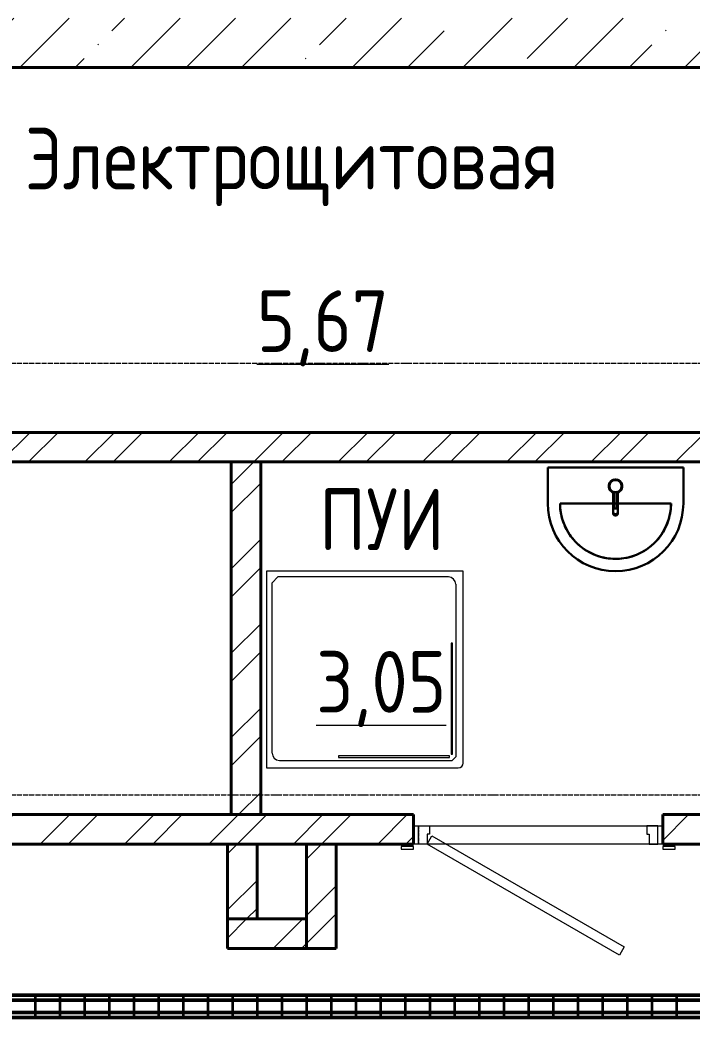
# Model space of a CAD drawing. Header units: millimetres. Extents: x 0 to 351840, y -132678 to 32417.
# Drawn here: x 327407 to 330132, y -42393 to -38346 of the extents above; entities that cross this region are included whole.
import ezdxf
from ezdxf import colors
from ezdxf.entities.mleader import LeaderData, LeaderLine
from ezdxf.math import Vec2, Vec3

# ---------------------------------------------------------------- set-up
doc = ezdxf.new("R2010")
doc.units = ezdxf.units.MM
doc.linetypes.add('BI_линия_сетки', pattern=[25, 20, -2.5, 0, -2.5])
doc.linetypes.add('BI_невидимые', pattern=[5, 3, -2])
for name, color, linetype, lineweight in [('E-CABL-TRAY-IDEN', 7, 'Continuous', 9), ('Двери', 7, 'Continuous', 18), ('Марки помещений', 7, 'Continuous', 20), ('Оси', 7, 'Continuous', 9), ('Перекрытие', 7, 'Continuous', 18), ('Сантехника', 7, 'Continuous', 9), ('Стены внутренние', 7, 'Continuous', 18), ('Стены наружные', 7, 'Continuous', 18), ('Стены несущие', 7, 'Continuous', 18)]:
    doc.layers.add(name, color=color, linetype=linetype, lineweight=lineweight)
doc.styles.add('GOST Common_1', font='GOST Common.ttf', dxfattribs={"width": 0.9, "height": 250})
doc.styles.add('новый', font='Шрифт GOST2304A.ttf', dxfattribs={"width": 0.8, "height": 250})
pattern_1 = [(45, (2e-10, 1e-10), (-171.0739, 171.0739), []), (45, (114.05, 1e-10), (-171.0739, 171.0739), [])]

# ---------------------------------------------------------------- blocks, each defined once
blk = doc.blocks.new('_DotSmall')
at = {"color": 0, "linetype": 'ByBlock', "const_width": 0.5}
blk.add_lwpolyline([(-0.0625, 0, 1), (0.0625, 0, 1)], format="xyb", close=True, dxfattribs=at)
blk = doc.blocks.new('*U53')
at = {"color": 0, "linetype": 'ByBlock', "lineweight": -2}
for p, q in [((19801.5, 47.5), (187, 47.5)), ((287.3, 42.5), (19801.5, 42.5)), ((15787.3, 42.5), (15787.3, 41.5)), ((15787.3, 41.5), (15787.3, 40)), ((15792.3, 41.5), (15792.3, 42.5)), ((15792.3, 40), (15792.3, 41.5)), ((15887.3, 42.5), (15887.3, 41.5)), ((15887.3, 41.5), (15887.3, 40)), ((15892.3, 41.5), (15892.3, 42.5)), ((15892.3, 40), (15892.3, 41.5)), ((15987.3, 42.5), (15987.3, 41.5)), ((15987.3, 41.5), (15987.3, 40)), ((15992.3, 41.5), (15992.3, 42.5)), ((15992.3, 40), (15992.3, 41.5)), ((16087.3, 42.5), (16087.3, 41.5)), ((16087.3, 41.5), (16087.3, 40)), ((16092.3, 41.5), (16092.3, 42.5)), ((16092.3, 40), (16092.3, 41.5)), ((16187.3, 42.5), (16187.3, 41.5)), ((16187.3, 41.5), (16187.3, 40)), ((16192.3, 41.5), (16192.3, 42.5)), ((16192.3, 40), (16192.3, 41.5)), ((16287.3, 42.5), (16287.3, 41.5)), ((16287.3, 41.5), (16287.3, 40)), ((16292.3, 41.5), (16292.3, 42.5)), ((16292.3, 40), (16292.3, 41.5)), ((16387.3, 42.5), (16387.3, 41.5)), ((16387.3, 41.5), (16387.3, 40)), ((16392.3, 41.5), (16392.3, 42.5)), ((16392.3, 40), (16392.3, 41.5)), ((16487.3, 42.5), (16487.3, 41.5)), ((16487.3, 41.5), (16487.3, 40)), ((16492.3, 41.5), (16492.3, 42.5)), ((16492.3, 40), (16492.3, 41.5)), ((16587.3, 42.5), (16587.3, 41.5)), ((16587.3, 41.5), (16587.3, 40)), ((16592.3, 41.5), (16592.3, 42.5)), ((16592.3, 40), (16592.3, 41.5)), ((16687.3, 42.5), (16687.3, 41.5)), ((16687.3, 41.5), (16687.3, 40)), ((16692.3, 41.5), (16692.3, 42.5)), ((16692.3, 40), (16692.3, 41.5)), ((16787.3, 42.5), (16787.3, 41.5)), ((16787.3, 41.5), (16787.3, 40)), ((16792.3, 41.5), (16792.3, 42.5)), ((16792.3, 40), (16792.3, 41.5)), ((16887.3, 42.5), (16887.3, 41.5)), ((16887.3, 41.5), (16887.3, 40)), ((16892.3, 41.5), (16892.3, 42.5)), ((16892.3, 40), (16892.3, 41.5)), ((16987.3, 42.5), (16987.3, 41.5)), ((16987.3, 41.5), (16987.3, 40)), ((16992.3, 41.5), (16992.3, 42.5)), ((16992.3, 40), (16992.3, 41.5)), ((17087.3, 42.5), (17087.3, 41.5)), ((17087.3, 41.5), (17087.3, 40)), ((17092.3, 41.5), (17092.3, 42.5)), ((17092.3, 40), (17092.3, 41.5)), ((17187.3, 42.5), (17187.3, 41.5)), ((17187.3, 41.5), (17187.3, 40)), ((17192.3, 41.5), (17192.3, 42.5)), ((17192.3, 40), (17192.3, 41.5)), ((17287.3, 42.5), (17287.3, 41.5)), ((17287.3, 41.5), (17287.3, 40)), ((17292.3, 41.5), (17292.3, 42.5)), ((17292.3, 40), (17292.3, 41.5)), ((17387.3, 42.5), (17387.3, 41.5)), ((17387.3, 41.5), (17387.3, 40)), ((17392.3, 41.5), (17392.3, 42.5)), ((17392.3, 40), (17392.3, 41.5)), ((17487.3, 42.5), (17487.3, 41.5)), ((17487.3, 41.5), (17487.3, 40)), ((17492.3, 41.5), (17492.3, 42.5)), ((17492.3, 40), (17492.3, 41.5)), ((17587.3, 42.5), (17587.3, 41.5)), ((17587.3, 41.5), (17587.3, 40)), ((17592.3, 41.5), (17592.3, 42.5)), ((17592.3, 40), (17592.3, 41.5)), ((17687.3, 42.5), (17687.3, 41.5)), ((17687.3, 41.5), (17687.3, 40)), ((17692.3, 41.5), (17692.3, 42.5)), ((17692.3, 40), (17692.3, 41.5)), ((17787.3, 42.5), (17787.3, 41.5)), ((17787.3, 41.5), (17787.3, 40)), ((17792.3, 41.5), (17792.3, 42.5)), ((17792.3, 40), (17792.3, 41.5)), ((17887.3, 42.5), (17887.3, 41.5)), ((17887.3, 41.5), (17887.3, 40)), ((17892.3, 41.5), (17892.3, 42.5)), ((17892.3, 40), (17892.3, 41.5)), ((17987.3, 42.5), (17987.3, 41.5)), ((17987.3, 41.5), (17987.3, 40)), ((17992.3, 41.5), (17992.3, 42.5)), ((17992.3, 40), (17992.3, 41.5)), ((18087.3, 42.5), (18087.3, 41.5)), ((18087.3, 41.5), (18087.3, 40)), ((18092.3, 41.5), (18092.3, 42.5)), ((18092.3, 40), (18092.3, 41.5)), ((18187.3, 42.5), (18187.3, 41.5)), ((18187.3, 41.5), (18187.3, 40)), ((18192.3, 41.5), (18192.3, 42.5)), ((18192.3, 40), (18192.3, 41.5)), ((18287.3, 42.5), (18287.3, 41.5)), ((18287.3, 41.5), (18287.3, 40)), ((18292.3, 41.5), (18292.3, 42.5)), ((18292.3, 40), (18292.3, 41.5)), ((18387.3, 42.5), (18387.3, 41.5)), ((18387.3, 41.5), (18387.3, 40)), ((18392.3, 41.5), (18392.3, 42.5)), ((18392.3, 40), (18392.3, 41.5)), ((19801.5, 27.5), (292.3, 27.5)), ((292.3, 22.5), (19801.5, 22.5)), ((15787.3, 40), (15787.3, 37.5)), ((15787.3, 37.5), (15787.3, -37.5)), ((15792.3, 37.5), (15792.3, 40)), ((15792.3, -37.5), (15792.3, 37.5)), ((15887.3, 40), (15887.3, 37.5)), ((15887.3, 37.5), (15887.3, -37.5)), ((15892.3, 37.5), (15892.3, 40)), ((15892.3, -37.5), (15892.3, 37.5)), ((15987.3, 40), (15987.3, 37.5)), ((15987.3, 37.5), (15987.3, -37.5)), ((15992.3, 37.5), (15992.3, 40)), ((15992.3, -37.5), (15992.3, 37.5)), ((16087.3, 40), (16087.3, 37.5)), ((16087.3, 37.5), (16087.3, -37.5)), ((16092.3, 37.5), (16092.3, 40)), ((16092.3, -37.5), (16092.3, 37.5)), ((16187.3, 40), (16187.3, 37.5)), ((16187.3, 37.5), (16187.3, -37.5)), ((16192.3, 37.5), (16192.3, 40)), ((16192.3, -37.5), (16192.3, 37.5)), ((16287.3, 40), (16287.3, 37.5)), ((16287.3, 37.5), (16287.3, -37.5)), ((16292.3, 37.5), (16292.3, 40)), ((16292.3, -37.5), (16292.3, 37.5)), ((16387.3, 40), (16387.3, 37.5)), ((16387.3, 37.5), (16387.3, -37.5)), ((16392.3, 37.5), (16392.3, 40)), ((16392.3, -37.5), (16392.3, 37.5)), ((16487.3, 40), (16487.3, 37.5)), ((16487.3, 37.5), (16487.3, -37.5)), ((16492.3, 37.5), (16492.3, 40)), ((16492.3, -37.5), (16492.3, 37.5)), ((16587.3, 40), (16587.3, 37.5)), ((16587.3, 37.5), (16587.3, -37.5)), ((16592.3, 37.5), (16592.3, 40)), ((16592.3, -37.5), (16592.3, 37.5)), ((16687.3, 40), (16687.3, 37.5)), ((16687.3, 37.5), (16687.3, -37.5)), ((16692.3, 37.5), (16692.3, 40)), ((16692.3, -37.5), (16692.3, 37.5)), ((16787.3, 40), (16787.3, 37.5)), ((16787.3, 37.5), (16787.3, -37.5)), ((16792.3, 37.5), (16792.3, 40)), ((16792.3, -37.5), (16792.3, 37.5)), ((16887.3, 40), (16887.3, 37.5)), ((16887.3, 37.5), (16887.3, -37.5)), ((16892.3, 37.5), (16892.3, 40)), ((16892.3, -37.5), (16892.3, 37.5)), ((16987.3, 40), (16987.3, 37.5)), ((16987.3, 37.5), (16987.3, -37.5)), ((16992.3, 37.5), (16992.3, 40)), ((16992.3, -37.5), (16992.3, 37.5)), ((17087.3, 40), (17087.3, 37.5)), ((17087.3, 37.5), (17087.3, -37.5)), ((17092.3, 37.5), (17092.3, 40)), ((17092.3, -37.5), (17092.3, 37.5)), ((17187.3, 40), (17187.3, 37.5)), ((17187.3, 37.5), (17187.3, -37.5)), ((17192.3, 37.5), (17192.3, 40)), ((17192.3, -37.5), (17192.3, 37.5)), ((17287.3, 40), (17287.3, 37.5)), ((17287.3, 37.5), (17287.3, -37.5)), ((17292.3, 37.5), (17292.3, 40)), ((17292.3, -37.5), (17292.3, 37.5)), ((17387.3, 40), (17387.3, 37.5)), ((17387.3, 37.5), (17387.3, -37.5)), ((17392.3, 37.5), (17392.3, 40)), ((17392.3, -37.5), (17392.3, 37.5)), ((17487.3, 40), (17487.3, 37.5)), ((17487.3, 37.5), (17487.3, -37.5)), ((17492.3, 37.5), (17492.3, 40)), ((17492.3, -37.5), (17492.3, 37.5)), ((17587.3, 40), (17587.3, 37.5)), ((17587.3, 37.5), (17587.3, -37.5)), ((17592.3, 37.5), (17592.3, 40)), ((17592.3, -37.5), (17592.3, 37.5)), ((17687.3, 40), (17687.3, 37.5)), ((17687.3, 37.5), (17687.3, -37.5)), ((17692.3, 37.5), (17692.3, 40)), ((17692.3, -37.5), (17692.3, 37.5)), ((17787.3, 40), (17787.3, 37.5)), ((17787.3, 37.5), (17787.3, -37.5)), ((17792.3, 37.5), (17792.3, 40)), ((17792.3, -37.5), (17792.3, 37.5)), ((17887.3, 40), (17887.3, 37.5)), ((17887.3, 37.5), (17887.3, -37.5)), ((17892.3, 37.5), (17892.3, 40)), ((17892.3, -37.5), (17892.3, 37.5)), ((17987.3, 40), (17987.3, 37.5)), ((17987.3, 37.5), (17987.3, -37.5)), ((17992.3, 37.5), (17992.3, 40)), ((17992.3, -37.5), (17992.3, 37.5)), ((18087.3, 40), (18087.3, 37.5)), ((18087.3, 37.5), (18087.3, -37.5)), ((18092.3, 37.5), (18092.3, 40)), ((18092.3, -37.5), (18092.3, 37.5)), ((18187.3, 40), (18187.3, 37.5)), ((18187.3, 37.5), (18187.3, -37.5)), ((18192.3, 37.5), (18192.3, 40)), ((18192.3, -37.5), (18192.3, 37.5)), ((18287.3, 40), (18287.3, 37.5)), ((18287.3, 37.5), (18287.3, -37.5)), ((18292.3, 37.5), (18292.3, 40)), ((18292.3, -37.5), (18292.3, 37.5)), ((18387.3, 40), (18387.3, 37.5)), ((18387.3, 37.5), (18387.3, -37.5)), ((18392.3, 37.5), (18392.3, 40)), ((18392.3, -37.5), (18392.3, 37.5)), ((19801.5, -22.5), (292.3, -22.5)), ((292.3, -27.5), (19801.5, -27.5)), ((15787.3, -37.5), (15787.3, -40)), ((15787.3, -40), (15787.3, -41.5)), ((15792.3, -40), (15792.3, -37.5)), ((15792.3, -41.5), (15792.3, -40)), ((15887.3, -37.5), (15887.3, -40)), ((15887.3, -40), (15887.3, -41.5)), ((15892.3, -40), (15892.3, -37.5)), ((15892.3, -41.5), (15892.3, -40)), ((15987.3, -37.5), (15987.3, -40)), ((15987.3, -40), (15987.3, -41.5)), ((15992.3, -40), (15992.3, -37.5)), ((15992.3, -41.5), (15992.3, -40)), ((16087.3, -37.5), (16087.3, -40)), ((16087.3, -40), (16087.3, -41.5)), ((16092.3, -40), (16092.3, -37.5)), ((16092.3, -41.5), (16092.3, -40)), ((16187.3, -37.5), (16187.3, -40)), ((16187.3, -40), (16187.3, -41.5)), ((16192.3, -40), (16192.3, -37.5)), ((16192.3, -41.5), (16192.3, -40)), ((16287.3, -37.5), (16287.3, -40)), ((16287.3, -40), (16287.3, -41.5)), ((16292.3, -40), (16292.3, -37.5)), ((16292.3, -41.5), (16292.3, -40)), ((16387.3, -37.5), (16387.3, -40)), ((16387.3, -40), (16387.3, -41.5)), ((16392.3, -40), (16392.3, -37.5)), ((16392.3, -41.5), (16392.3, -40)), ((16487.3, -37.5), (16487.3, -40)), ((16487.3, -40), (16487.3, -41.5)), ((16492.3, -40), (16492.3, -37.5)), ((16492.3, -41.5), (16492.3, -40)), ((16587.3, -37.5), (16587.3, -40)), ((16587.3, -40), (16587.3, -41.5)), ((16592.3, -40), (16592.3, -37.5)), ((16592.3, -41.5), (16592.3, -40)), ((16687.3, -37.5), (16687.3, -40)), ((16687.3, -40), (16687.3, -41.5)), ((16692.3, -40), (16692.3, -37.5)), ((16692.3, -41.5), (16692.3, -40)), ((16787.3, -37.5), (16787.3, -40)), ((16787.3, -40), (16787.3, -41.5)), ((16792.3, -40), (16792.3, -37.5)), ((16792.3, -41.5), (16792.3, -40)), ((16887.3, -37.5), (16887.3, -40)), ((16887.3, -40), (16887.3, -41.5)), ((16892.3, -40), (16892.3, -37.5)), ((16892.3, -41.5), (16892.3, -40)), ((16987.3, -37.5), (16987.3, -40)), ((16987.3, -40), (16987.3, -41.5)), ((16992.3, -40), (16992.3, -37.5)), ((16992.3, -41.5), (16992.3, -40)), ((17087.3, -37.5), (17087.3, -40)), ((17087.3, -40), (17087.3, -41.5)), ((17092.3, -40), (17092.3, -37.5)), ((17092.3, -41.5), (17092.3, -40)), ((17187.3, -37.5), (17187.3, -40)), ((17187.3, -40), (17187.3, -41.5)), ((17192.3, -40), (17192.3, -37.5)), ((17192.3, -41.5), (17192.3, -40)), ((17287.3, -37.5), (17287.3, -40)), ((17287.3, -40), (17287.3, -41.5)), ((17292.3, -40), (17292.3, -37.5)), ((17292.3, -41.5), (17292.3, -40)), ((17387.3, -37.5), (17387.3, -40)), ((17387.3, -40), (17387.3, -41.5)), ((17392.3, -40), (17392.3, -37.5)), ((17392.3, -41.5), (17392.3, -40)), ((17487.3, -37.5), (17487.3, -40)), ((17487.3, -40), (17487.3, -41.5)), ((17492.3, -40), (17492.3, -37.5)), ((17492.3, -41.5), (17492.3, -40)), ((17587.3, -37.5), (17587.3, -40)), ((17587.3, -40), (17587.3, -41.5)), ((17592.3, -40), (17592.3, -37.5)), ((17592.3, -41.5), (17592.3, -40)), ((17687.3, -37.5), (17687.3, -40)), ((17687.3, -40), (17687.3, -41.5)), ((17692.3, -40), (17692.3, -37.5)), ((17692.3, -41.5), (17692.3, -40)), ((17787.3, -37.5), (17787.3, -40)), ((17787.3, -40), (17787.3, -41.5)), ((17792.3, -40), (17792.3, -37.5)), ((17792.3, -41.5), (17792.3, -40)), ((17887.3, -37.5), (17887.3, -40)), ((17887.3, -40), (17887.3, -41.5)), ((17892.3, -40), (17892.3, -37.5)), ((17892.3, -41.5), (17892.3, -40)), ((17987.3, -37.5), (17987.3, -40)), ((17987.3, -40), (17987.3, -41.5)), ((17992.3, -40), (17992.3, -37.5)), ((17992.3, -41.5), (17992.3, -40)), ((18087.3, -37.5), (18087.3, -40)), ((18087.3, -40), (18087.3, -41.5)), ((18092.3, -40), (18092.3, -37.5)), ((18092.3, -41.5), (18092.3, -40)), ((18187.3, -37.5), (18187.3, -40)), ((18187.3, -40), (18187.3, -41.5)), ((18192.3, -40), (18192.3, -37.5)), ((18192.3, -41.5), (18192.3, -40)), ((18287.3, -37.5), (18287.3, -40)), ((18287.3, -40), (18287.3, -41.5)), ((18292.3, -40), (18292.3, -37.5)), ((18292.3, -41.5), (18292.3, -40)), ((18387.3, -37.5), (18387.3, -40)), ((18387.3, -40), (18387.3, -41.5)), ((18392.3, -40), (18392.3, -37.5)), ((18392.3, -41.5), (18392.3, -40)), ((187, -47.5), (19801.5, -47.5)), ((19801.5, -42.5), (287.3, -42.5)), ((15787.3, -41.5), (15787.3, -42.5)), ((15792.3, -42.5), (15792.3, -41.5)), ((15887.3, -41.5), (15887.3, -42.5)), ((15892.3, -42.5), (15892.3, -41.5)), ((15987.3, -41.5), (15987.3, -42.5)), ((15992.3, -42.5), (15992.3, -41.5)), ((16087.3, -41.5), (16087.3, -42.5)), ((16092.3, -42.5), (16092.3, -41.5)), ((16187.3, -41.5), (16187.3, -42.5)), ((16192.3, -42.5), (16192.3, -41.5)), ((16287.3, -41.5), (16287.3, -42.5)), ((16292.3, -42.5), (16292.3, -41.5)), ((16387.3, -41.5), (16387.3, -42.5)), ((16392.3, -42.5), (16392.3, -41.5)), ((16487.3, -41.5), (16487.3, -42.5)), ((16492.3, -42.5), (16492.3, -41.5)), ((16587.3, -41.5), (16587.3, -42.5)), ((16592.3, -42.5), (16592.3, -41.5)), ((16687.3, -41.5), (16687.3, -42.5)), ((16692.3, -42.5), (16692.3, -41.5)), ((16787.3, -41.5), (16787.3, -42.5)), ((16792.3, -42.5), (16792.3, -41.5)), ((16887.3, -41.5), (16887.3, -42.5)), ((16892.3, -42.5), (16892.3, -41.5)), ((16987.3, -41.5), (16987.3, -42.5)), ((16992.3, -42.5), (16992.3, -41.5)), ((17087.3, -41.5), (17087.3, -42.5)), ((17092.3, -42.5), (17092.3, -41.5)), ((17187.3, -41.5), (17187.3, -42.5)), ((17192.3, -42.5), (17192.3, -41.5)), ((17287.3, -41.5), (17287.3, -42.5)), ((17292.3, -42.5), (17292.3, -41.5)), ((17387.3, -41.5), (17387.3, -42.5)), ((17392.3, -42.5), (17392.3, -41.5)), ((17487.3, -41.5), (17487.3, -42.5)), ((17492.3, -42.5), (17492.3, -41.5)), ((17587.3, -41.5), (17587.3, -42.5)), ((17592.3, -42.5), (17592.3, -41.5)), ((17687.3, -41.5), (17687.3, -42.5)), ((17692.3, -42.5), (17692.3, -41.5)), ((17787.3, -41.5), (17787.3, -42.5)), ((17792.3, -42.5), (17792.3, -41.5)), ((17887.3, -41.5), (17887.3, -42.5)), ((17892.3, -42.5), (17892.3, -41.5)), ((17987.3, -41.5), (17987.3, -42.5)), ((17992.3, -42.5), (17992.3, -41.5)), ((18087.3, -41.5), (18087.3, -42.5)), ((18092.3, -42.5), (18092.3, -41.5)), ((18187.3, -41.5), (18187.3, -42.5)), ((18192.3, -42.5), (18192.3, -41.5)), ((18287.3, -41.5), (18287.3, -42.5)), ((18292.3, -42.5), (18292.3, -41.5)), ((18387.3, -41.5), (18387.3, -42.5)), ((18392.3, -42.5), (18392.3, -41.5))]:
    blk.add_line(p, q, dxfattribs=at)
for centre, start, end in [((15789.8, 40), 180, 0), ((15889.8, 40), 180, 0), ((15989.8, 40), 180, 0), ((16089.8, 40), 180, 0), ((16189.8, 40), 180, 0), ((16289.8, 40), 180, 0), ((16389.8, 40), 180, 0), ((16489.8, 40), 180, 0), ((16589.8, 40), 180, 0), ((16689.8, 40), 180, 0), ((16789.8, 40), 180, 0), ((16889.8, 40), 180, 0), ((16989.8, 40), 180, 0), ((17089.8, 40), 180, 0), ((17189.8, 40), 180, 0), ((17289.8, 40), 180, 0), ((17389.8, 40), 180, 0), ((17489.8, 40), 180, 0), ((17589.8, 40), 180, 0), ((17689.8, 40), 180, 0), ((17789.8, 40), 180, 0), ((17889.8, 40), 180, 0), ((17989.8, 40), 180, 0), ((18089.8, 40), 180, 0), ((18189.8, 40), 180, 0), ((18289.8, 40), 180, 0), ((18389.8, 40), 180, 0), ((15789.8, -40), 0, 180), ((15889.8, -40), 0, 180), ((15989.8, -40), 0, 180), ((16089.8, -40), 0, 180), ((16189.8, -40), 0, 180), ((16289.8, -40), 0, 180), ((16389.8, -40), 0, 180), ((16489.8, -40), 0, 180), ((16589.8, -40), 0, 180), ((16689.8, -40), 0, 180), ((16789.8, -40), 0, 180), ((16889.8, -40), 0, 180), ((16989.8, -40), 0, 180), ((17089.8, -40), 0, 180), ((17189.8, -40), 0, 180), ((17289.8, -40), 0, 180), ((17389.8, -40), 0, 180), ((17489.8, -40), 0, 180), ((17589.8, -40), 0, 180), ((17689.8, -40), 0, 180), ((17789.8, -40), 0, 180), ((17889.8, -40), 0, 180), ((17989.8, -40), 0, 180), ((18089.8, -40), 0, 180), ((18189.8, -40), 0, 180), ((18289.8, -40), 0, 180), ((18389.8, -40), 0, 180)]:
    blk.add_arc(centre, 2.5, start, end, dxfattribs=at)
blk = doc.blocks.new('_Двери_Металлическая_Однопольная_Техническая_для_гребенок - _дверь_ДМВ_2200-1010_Л Д-6_-5749691-01 Этаж__0_000___Отделочный_')
at = {"layer": 'Двери', "color": 9, "lineweight": 9}
for p, q in [((-223.6, 476.7), (-204.4, 510)), ((-204.4, 510), (575, 60)), ((555.8, 26.7), (-223.6, 476.7)), ((-380, 80), (-430, 80)), ((-430, 80), (-430, 70)), ((-430, 70), (-380, 70)), ((-380, 70), (-380, 80)), ((-325, 60), (-360, 60)), ((-360, 60), (-360, -15)), ((-325, 20), (-325, 60)), ((575, 60), (555.8, 26.7)), ((575, 60), (610, 60)), ((575, 20), (575, 60)), ((610, 60), (610, -15)), ((680, 80), (630, 80)), ((630, 80), (630, 70)), ((630, 70), (680, 70)), ((680, 70), (680, 80)), ((-315, 20), (-325, 20)), ((-315, -15), (-315, 20)), ((565, 20), (575, 20)), ((565, -15), (565, 20)), ((-360, -15), (-315, -15)), ((610, -15), (565, -15))]:
    blk.add_line(p, q, dxfattribs=at)
at = {"layer": 'Двери', "color": 9, "linetype": 'BI_невидимые', "lineweight": 9}
for p, q in [((-380, -15), (-380, 60)), ((-380, 60), (-360, 60)), ((-380, -15), (-380, 60)), ((-380, 60), (-360, 60)), ((-360, 60), (-360, -15)), ((-360, 60), (-360, -15)), ((610, -15), (610, 60)), ((610, 60), (630, 60)), ((610, -15), (610, 60)), ((610, 60), (630, 60)), ((630, 60), (630, -15)), ((630, 60), (630, -15)), ((-360, -15), (-380, -15)), ((-360, -15), (-380, -15)), ((630, -15), (610, -15)), ((630, -15), (610, -15))]:
    blk.add_line(p, q, dxfattribs=at)
blk = doc.blocks.new('_сантехнический прибор_душевая_кабина - _поддон_душевая_кабина-5736147-01 Этаж__0_000___Отделочный_')
at = {"layer": 'Сантехника', "color": 9}
for p, q in [((0, 0), (0, -798)), ((798, 0), (0, 0)), ((798, -777.8), (798, 0)), ((23.5, -46.6), (46.6, -23.5)), ((737.8, -23.5), (46.6, -23.5)), ((23.5, -737.8), (23.5, -46.6)), ((767.5, -53.2), (767.5, -752.7)), ((748.8, -292), (748.8, -742)), ((754.8, -292), (748.8, -292)), ((754.8, -742), (754.8, -292)), ((53.2, -767.5), (752.7, -767.5)), ((292, -748.8), (292, -754.8)), ((742, -748.8), (292, -748.8)), ((292, -754.8), (742, -754.8)), ((742, -754.8), (742, -748.8)), ((748.8, -742), (754.8, -742)), ((767.5, -752.7), (752.7, -767.5)), ((0, -798), (777.8, -798))]:
    blk.add_line(p, q, dxfattribs=at)
for centre, radius, start, end in [((737.8, -53.2), 29.7, 0, 90), ((53.2, -737.8), 29.7, 180, 270), ((777.8, -777.8), 20.2, 270, 360)]:
    blk.add_arc(centre, radius, start, end, dxfattribs=at)
blk = doc.blocks.new('ADSK_Умывальник_Полукруглый_Керамический_ГОСТ30493-96 - 2-ой величины-V90-01 Этаж__0_000___Отделочный_')
at = {"layer": 'Сантехника', "color": 9, "lineweight": 30}
for p, q in [((30663.5, 9227), (30113.5, 9227)), ((30113.5, 9227), (30113.5, 9082)), ((30663.5, 9082), (30663.5, 9227)), ((30163.5, 9082), (30378.6, 9082)), ((30398.4, 9082), (30613.5, 9082))]:
    blk.add_line(p, q, dxfattribs=at)
at = {"layer": 'Сантехника', "color": 9, "lineweight": 30, "flags": 128}
blk.add_lwpolyline([(30163.5, 9082), (30163.7, 9073), (30164.2, 9064), (30165.1, 9055.1), (30166.4, 9046.2), (30168, 9037.3), (30169.9, 9028.5), (30172.3, 9019.8), (30174.9, 9011.2), (30177.9, 9002.7), (30181.3, 8994.4), (30184.9, 8986.2), (30188.9, 8978.1), (30193.2, 8970.2), (30197.9, 8962.5), (30202.8, 8955), (30208, 8947.6), (30213.5, 8940.5), (30219.3, 8933.6), (30225.4, 8927), (30231.7, 8920.6), (30238.3, 8914.5), (30245.1, 8908.6), (30252.2, 8903), (30259.5, 8897.7), (30266.9, 8892.7), (30274.6, 8888), (30282.5, 8883.6), (30290.5, 8879.5), (30298.6, 8875.7), (30307, 8872.3), (30315.4, 8869.2), (30324, 8866.4), (30332.7, 8864), (30341.4, 8862), (30350.3, 8860.3), (30359.2, 8858.9), (30368.1, 8857.9), (30377.1, 8857.3), (30386.1, 8857), (30395.1, 8857.1), (30404.1, 8857.5), (30413, 8858.3), (30421.9, 8859.5), (30430.8, 8861), (30439.6, 8862.9), (30448.3, 8865.1), (30457, 8867.7), (30465.5, 8870.6), (30473.9, 8873.8), (30482.1, 8877.4), (30490.2, 8881.3), (30498.2, 8885.5), (30506, 8890.1), (30513.5, 8894.9), (30520.9, 8900.1), (30528.1, 8905.5), (30535, 8911.3), (30541.7, 8917.2), (30548.2, 8923.5), (30554.4, 8930), (30560.4, 8936.8), (30566, 8943.8), (30571.4, 8951), (30576.5, 8958.4), (30581.3, 8966), (30585.8, 8973.8), (30590, 8981.8), (30593.8, 8989.9), (30597.3, 8998.2), (30600.5, 9006.6), (30603.3, 9015.2), (30605.8, 9023.8), (30608, 9032.5), (30609.8, 9041.4), (30611.2, 9050.2), (30612.3, 9059.2), (30613.1, 9068.2), (30613.4, 9077.1), (30613.5, 9082)], dxfattribs=at)
at = {"layer": 'Сантехника', "color": 9, "lineweight": 30}
for radius in [275, 225]:
    blk.add_arc((30388.5, 9082), radius, 180, 0, dxfattribs=at)
blk = doc.blocks.new('ADSK_Смеситель_ГОСТ25809-96 - Для умывальника_Однорукояточный-V91-01 Этаж__0_000___Отделочный_')
at = {"layer": 'Сантехника', "color": 9, "lineweight": 30}
for p, q in [((30378.5, 9126.8), (30378.5, 9068.6)), ((30382.5, 9127.4), (30382.5, 9081.7)), ((30394.5, 9081.7), (30394.5, 9127.4)), ((30398.5, 9068.6), (30398.5, 9126.8)), ((30378.5, 9068.6), (30378.5, 9045.9)), ((30382.5, 9081.7), (30382.5, 9061)), ((30383.5, 9081.8), (30393.5, 9081.8)), ((30394.5, 9061), (30394.5, 9081.7)), ((30398.5, 9045.9), (30398.5, 9068.6)), ((30378.5, 9045.9), (30378.5, 9042)), ((30382.5, 9061), (30383.5, 9061)), ((30382.5, 9061), (30383.5, 9061)), ((30393.5, 9061), (30383.5, 9061)), ((30393.5, 9061), (30394.5, 9061)), ((30393.5, 9061), (30394.5, 9061)), ((30398.5, 9042), (30398.5, 9045.9))]:
    blk.add_line(p, q, dxfattribs=at)
for radius, start, end in [(27.5, 0, 180), (27.5, 161.9769, 180), (27.5, 180, 198.0231), (27.5, 180, 200), (27.5, 143.3119, 156.6878), (24.5, 0, 180), (24.5, 180, 0), (27.5, 101.9767, 135), (27.5, 83.3116, 96.6875), (27.5, 45, 78.0226), (27.5, 23.3113, 36.6872), (27.5, 340, 0), (27.5, 0, 18.0223), (27.5, 341.9777, 0), (27.5, 200.1607, 258.9224), (27.5, 203.3122, 216.6881), (27.5, 225, 258.0233), (24.5, 255, 259.7702), (24.5, 255, 259.7702), (24.5, 280.2298, 285), (24.5, 280.2298, 285), (27.5, 281.0769, 339.8382), (27.5, 281.9774, 315), (27.5, 323.3128, 336.6887)]:
    blk.add_arc((30388.5, 9152), radius, start, end, dxfattribs=at)
for start_param, end_param in [(3.141593, 4.712389), (4.712389, 6.283185)]:
    blk.add_ellipse((30388.5, 9042), major_axis=(10, 0), ratio=0.965926, start_param=start_param, end_param=end_param, dxfattribs=at)
for points, knots in [([(30381.8, 9128.4), (30381.9, 9128.4), (30382, 9128.4), (30382.4, 9128.3), (30383, 9128.1), (30383.7, 9128), (30384, 9127.9)], [0.77430556, 0.77430556, 0.77430556, 0.77430556, 0.78298611, 0.79166667, 0.82638889, 0.86111111, 0.86111111, 0.86111111, 0.86111111]), ([(30393, 9127.9), (30393.3, 9128), (30393.8, 9128.1), (30394.4, 9128.2), (30394.8, 9128.3), (30395, 9128.4), (30395.1, 9128.4)], [0.13888889, 0.13888889, 0.13888889, 0.13888889, 0.16666667, 0.19444444, 0.20833333, 0.22222222, 0.22222222, 0.22222222, 0.22222222]), ([(30383.5, 9072.3), (30382, 9071.9), (30380.1, 9071.1), (30378.7, 9069.7), (30378.5, 9069), (30378.5, 9068.6)], [0.1666667, 0.1666667, 0.1666667, 0.1666667, 0.3333333, 0.4166667, 0.5, 0.5, 0.5, 0.5]), ([(30382.5, 9081.3), (30382.5, 9081.3), (30382.5, 9081.3), (30382.6, 9081.3), (30382.8, 9081.2), (30383.1, 9081.2), (30383.3, 9081.2), (30383.5, 9081.2)], [0, 0, 0, 0, 0.166667, 0.333333, 0.5, 0.666667, 1, 1, 1, 1]), ([(30394.5, 9081.7), (30394.5, 9081.7), (30394.5, 9081.8), (30394.4, 9081.8), (30394.2, 9081.8), (30393.9, 9081.8), (30393.7, 9081.8), (30393.5, 9081.8)], [0, 0, 0, 0, 0.166667, 0.333333, 0.5, 0.666667, 1, 1, 1, 1]), ([(30388.5, 9038.8), (30387.6, 9038.8), (30386.3, 9038.9), (30384.7, 9039.3), (30383.5, 9039.7), (30382.6, 9040.2), (30381.9, 9040.6), (30381.3, 9041), (30380.5, 9041.6), (30379.9, 9042.2), (30379.5, 9042.8), (30379.3, 9043.2), (30379, 9043.6), (30378.8, 9044.1), (30378.7, 9044.5), (30378.6, 9045), (30378.5, 9045.4), (30378.5, 9045.7), (30378.5, 9045.9)], [0, 0, 0, 0, 0.0833333, 0.125, 0.1666667, 0.2083333, 0.2291667, 0.25, 0.2916667, 0.3333333, 0.3541667, 0.375, 0.3958333, 0.4166667, 0.4375, 0.4583333, 0.4791667, 0.5, 0.5, 0.5, 0.5]), ([(30398.5, 9045.9), (30398.5, 9045.7), (30398.5, 9045.4), (30398.4, 9045), (30398.3, 9044.5), (30398.2, 9044.1), (30398, 9043.6), (30397.7, 9043.2), (30397.5, 9042.8), (30397.2, 9042.3), (30396.8, 9041.9), (30396.3, 9041.4), (30395.7, 9041), (30395.1, 9040.6), (30394.4, 9040.2), (30393.5, 9039.7), (30392.3, 9039.3), (30390.7, 9038.9), (30389.4, 9038.8), (30388.5, 9038.8)], [0.5, 0.5, 0.5, 0.5, 0.5208333, 0.5416667, 0.5625, 0.5833333, 0.6041667, 0.625, 0.6458333, 0.6666667, 0.6875, 0.7083333, 0.75, 0.7708333, 0.7916667, 0.8333333, 0.875, 0.9166667, 1, 1, 1, 1])]:
    blk.add_open_spline(points, degree=3, knots=knots, dxfattribs=at)
for points in [[(30382.5, 9127.4), (30382.6, 9127.4), (30382.6, 9127.4), (30382.8, 9127.4), (30383, 9127.4), (30383.2, 9127.3), (30383.4, 9127.3), (30383.5, 9127.3)], [(30382.6, 9126.9), (30382.6, 9126.9), (30382.5, 9127), (30382.5, 9127), (30382.5, 9127)], [(30383.5, 9127.3), (30385.2, 9127), (30386.8, 9126.8), (30388.5, 9126.8)], [(30389.7, 9126.8), (30390.9, 9126.9), (30392.2, 9127), (30393.5, 9127.3)], [(30393.5, 9127.3), (30393.6, 9127.3), (30393.8, 9127.3), (30394, 9127.4), (30394.2, 9127.4), (30394.4, 9127.4), (30394.4, 9127.4), (30394.5, 9127.4)], [(30394.5, 9127), (30394.5, 9127), (30394.5, 9127), (30394.5, 9127)], [(30383.5, 9081.8), (30383.3, 9081.8), (30383, 9081.8), (30382.6, 9081.8), (30382.5, 9081.8), (30382.5, 9081.7)], [(30393.5, 9081.2), (30393.7, 9081.2), (30394, 9081.2), (30394.4, 9081.3), (30394.5, 9081.3), (30394.5, 9081.3)], [(30398.5, 9068.6), (30398.5, 9069), (30398.3, 9069.7), (30397.3, 9070.8), (30395.7, 9071.7), (30394.3, 9072.1), (30393.5, 9072.3)]]:
    blk.add_open_spline(points, degree=3, dxfattribs=at)
blk = doc.blocks.new('A$C13a22a9d')
at = {"layer": 'Стены внутренние', "lineweight": 9}
h = blk.add_hatch(dxfattribs=at)
h.set_pattern_fill('FP_42', color=9, style=0, pattern_type=2)
h.set_pattern_definition(pattern_1)
h.paths.add_polyline_path([(31200, 9250), (31200, 9370), (27070, 9370), (27070, 9250), (30850.1, 9250)])
h = blk.add_hatch(dxfattribs=at)
h.set_pattern_fill('FP_42', color=9, style=0, pattern_type=2)
h.set_pattern_definition(pattern_1)
h.paths.add_polyline_path([(28830, 7820), (28950, 7820), (28950, 9250), (28830, 9250), (28830, 8714)])
h = blk.add_hatch(dxfattribs=at)
h.set_pattern_fill('FP_42', color=9, style=0, pattern_type=2)
h.set_pattern_definition(pattern_1)
h.paths.add_polyline_path([(27150, 7700), (29570, 7700), (29570, 7820), (27150, 7820)])
h.paths.add_polyline_path([(31320, 7700), (31320, 7820), (30580, 7820), (30580, 7700)])
h = blk.add_hatch(dxfattribs=at)
h.set_pattern_fill('FP_42', color=9, style=0, pattern_type=2)
h.set_pattern_definition(pattern_1)
h.paths.add_polyline_path([(28815.5, 7396.7), (28935.5, 7396.7), (28935.5, 7700), (28815.5, 7700), (28815.5, 7571.1)])
h = blk.add_hatch(dxfattribs=at)
h.set_pattern_fill('FP_42', color=9, style=0, pattern_type=2)
h.set_pattern_definition(pattern_1)
h.paths.add_polyline_path([(29135.5, 7276.7), (29255.5, 7276.7), (29255.5, 7700), (29135.5, 7700), (29135.5, 7571.1)])
h = blk.add_hatch(dxfattribs=at)
h.set_pattern_fill('FP_42', color=9, style=0, pattern_type=2)
h.set_pattern_definition(pattern_1)
h.paths.add_polyline_path([(28815.5, 7276.7), (29135.5, 7276.7), (29135.5, 7396.7), (28815.5, 7396.7)])
at = {"layer": 'Стены наружные', "lineweight": 9}
h = blk.add_hatch(dxfattribs=at)
h.set_pattern_fill('FP_34', color=9, style=0, pattern_type=2)
h.set_pattern_definition([(45, (2e-10, 1e-10), (-224.5064, 224.5064), []), (45, (224.5, 1e-10), (-224.5064, 224.5064), [396.875, -79.375, 3.353, -76.022])])
h.paths.add_polyline_path([(29929.2, 10850), (30750, 10850), (30750, 11050), (27150, 11050), (27150, 10850), (28087.6, 10850)])
at = {"layer": 'Оси', "color": 9, "linetype": 'BI_линия_сетки'}
for p, q in [((-4869.1, 9650), (49050, 9650)), ((-4869.1, 7900), (49050, 7900))]:
    blk.add_line(p, q, dxfattribs=at)
at = {"layer": 'Перекрытие', "color": 9, "lineweight": 9}
for p, q in [((29570, 7775), (30580, 7775)), ((30580, 7700), (29570, 7700))]:
    blk.add_line(p, q, dxfattribs=at)
at = {"layer": 'Стены несущие', "color": 9, "lineweight": 40}
for p, q in [((27070, 10850), (31200, 10850)), ((31200, 9370), (27070, 9370)), ((27070, 9250), (31200, 9250)), ((28830, 9250), (28830, 7820)), ((28950, 7820), (28950, 9250)), ((29570, 7820), (27150, 7820)), ((29570, 7700), (29570, 7820)), ((31200, 7820), (30580, 7820)), ((30580, 7820), (30580, 7700)), ((27150, 7700), (29570, 7700)), ((28815.5, 7700), (28815.5, 7276.7)), ((28935.5, 7396.7), (28935.5, 7700)), ((29135.5, 7700), (29135.5, 7276.7)), ((29255.5, 7276.7), (29255.5, 7700)), ((30580, 7700), (31400, 7700)), ((29135.5, 7396.7), (28815.5, 7396.7)), ((28815.5, 7276.7), (29255.5, 7276.7))]:
    blk.add_line(p, q, dxfattribs=at)
at = {"layer": 'Двери', "color": 9, "rotation": 180}
blk.add_blockref('_Двери_Металлическая_Однопольная_Техническая_для_гребенок - _дверь_ДМВ_2200-1010_Л Д-6_-5749691-01 Этаж__0_000___Отделочный_', (30200, 7760), dxfattribs=at)
at = {"layer": 'Сантехника', "color": 9}
for name, p in [('ADSK_Умывальник_Полукруглый_Керамический_ГОСТ30493-96 - 2-ой величины-V90-01 Этаж__0_000___Отделочный_', (0, 0)), ('ADSK_Смеситель_ГОСТ25809-96 - Для умывальника_Однорукояточный-V91-01 Этаж__0_000___Отделочный_', (0, 0)), ('_сантехнический прибор_душевая_кабина - _поддон_душевая_кабина-5736147-01 Этаж__0_000___Отделочный_', (28973, 8807))]:
    blk.add_blockref(name, p, dxfattribs=at)
at = {"layer": 'Марки помещений', "color": 9, "lineweight": 9, "char_height": 250, "attachment_point": 1, "style": 'GOST Common_1'}
for s, insert, width in [('Электрощитовая', (27993.7, 10605.1), 2958.227), ('\\L5,67', (28934.2, 9946), 678.228), ('ПУИ', (29186.9, 9142.3), 649.367), ('\\L3,05', (29174.8, 8483.3), 678.228)]:
    blk.add_mtext(s, dxfattribs=dict(at, insert=insert, width=width))

msp = doc.modelspace()

# ---------------------------------------------------------------- block references
msp.add_blockref('A$C13a22a9d', (299433.4, -49388.2))
at = {"color": 1}
msp.add_blockref('*U53', (311680.1, -42345.6), dxfattribs=at)

# ---------------------------------------------------------------- leaders
at = {"layer": 'E-CABL-TRAY-IDEN', "color": 0}
ml = msp.add_multileader_mtext('Standard', dxfattribs=at)
ml.set_content('{\\C0;в местах пересечения с силовыми лотками выполнять опуск на 200мм от уровня силового лотка}', color=1, style='новый')
ml.set_leader_properties()
ml.set_arrow_properties(name='DOTSMALL')
ml.build(insert=Vec2(0, 0))
ml.multileader.update_dxf_attribs({"text_left_attachment_type": 6, "text_right_attachment_type": 6, "dogleg_length": 107.1, "arrow_head_size": 300})
ctx = ml.context
ctx.base_point, ctx.char_height, ctx.arrow_head_size, ctx.landing_gap_size, ctx.plane_origin, ctx.plane_x_axis, ctx.plane_y_axis = Vec3(324871, -37724.5), 300, 300, 10, Vec3(290999.9, -21866.5), Vec3(1, -0.000677), Vec3(0.000677, 1)
ctx.left_attachment, ctx.right_attachment = 6, 6
notes = []
notes.append((ctx, [(0, (1, 1, 0), (330860.9, -37728.5), (-1, 0.000677), 107.1, [(0, [(331645.6, -38556.3)], 0, [])])]))
ctx.mtext.insert, ctx.mtext.text_direction, ctx.mtext.rotation, ctx.mtext.width, ctx.mtext.defined_height, ctx.mtext.line_spacing_factor, ctx.mtext.line_spacing_style, ctx.mtext.flow_direction = Vec3(324101.2, -37364), Vec3(1, -0.000677), 6.282508, 6701.026, 388.8, 0.96, 2, 5
for ctx, leaders in notes:
    for number, flags, end, landing, length, lines in leaders:
        leader = LeaderData()
        leader.index, (leader.has_last_leader_line, leader.has_dogleg_vector, leader.attachment_direction) = number, flags
        leader.last_leader_point, leader.dogleg_vector, leader.dogleg_length = Vec3(end), Vec3(landing), length
        for number, points, colour, breaks in lines:
            line = LeaderLine()
            line.index, line.vertices, line.color, line.breaks = number, Vec3.list(points), colors.encode_raw_color(colour), breaks
            leader.lines.append(line)
        ctx.leaders.append(leader)

doc.saveas('drawing.dxf')
